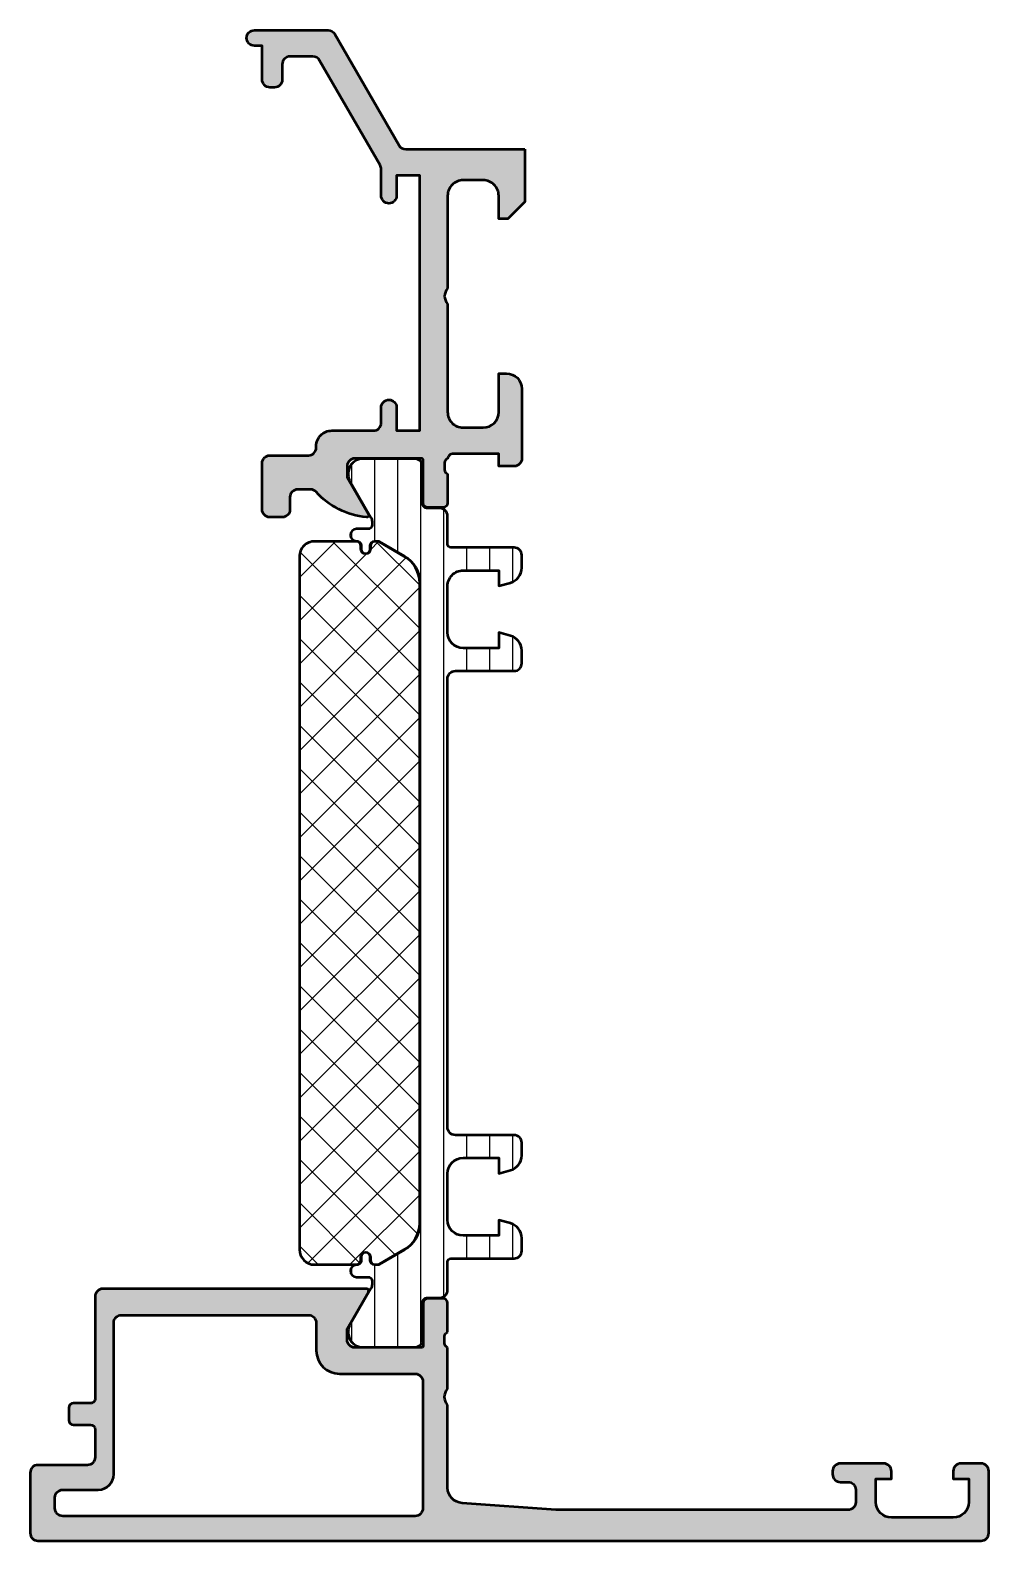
# Model space of a CAD drawing. Extents: x 0 to 62, y 0 to 97.7.
import ezdxf

# ---------------------------------------------------------------- set-up
doc = ezdxf.new("R2010")
doc.units = 0
for name, color, linetype, lineweight in [('0S-Alu contour', 7, 'Continuous', 50), ('0S-Alu hatch', 252, 'Continuous', 25), ('0S-Plastic contour', 254, 'Continuous', 50), ('0S-Plastic hatch', 253, 'Continuous', 25), ('0S-PT contour', 91, 'Continuous', 50), ('0S-PT hatch', 103, 'Continuous', 25)]:
    doc.layers.add(name, color=color, linetype=linetype, lineweight=lineweight)

# ---------------------------------------------------------------- blocks, each defined once
blk = doc.blocks.new('445640__B27E7B6A_4905_47E5_A86A_714395AA6AA4_')
at = {"layer": '0S-Alu hatch'}
h = blk.add_hatch(color=256, dxfattribs=at)
edge = h.paths.add_edge_path()
edge.add_arc((4.699999999999938, 15.79999999999999), 0.5000000000000018, 90, 180)
edge.add_line((4.199999999999938, 15.79999999999999), (4.200000000000081, 9.199999999999987))
edge.add_ellipse((3.900000000000083, 9.19999999999998), major_axis=(-0.2999999999999971, 0), ratio=1, start_angle=89.99999999999869, end_angle=180, ccw=False)
edge.add_line((3.900000000000076, 8.899999999999983), (2.799999999999975, 8.899999999999983))
edge.add_arc((2.799999999999975, 8.599999999999994), 0.2999999999999883, 90, 180)
edge.add_line((2.499999999999985, 8.599999999999994), (2.499999999999992, 7.800000000000026))
edge.add_arc((2.800000000000004, 7.80000000000003), 0.3000000000000114, 180, 269.9999999999986)
edge.add_line((2.799999999999997, 7.500000000000018), (3.900000000000027, 7.499999999999989))
edge.add_ellipse((3.900000000000019, 7.199999999999998), major_axis=(-0.2999999999999909, 0), ratio=1, start_angle=180, end_angle=269.99999999999864, ccw=False)
edge.add_line((4.200000000000009, 7.199999999999998), (4.200000000000009, 5.399999999999952))
edge.add_ellipse((3.700000000000031, 5.399999999999952), major_axis=(-0.4999999999999787, 0), ratio=1, start_angle=90, end_angle=180, ccw=False)
edge.add_line((3.700000000000031, 4.899999999999973), (0.4999999999999787, 4.900000000000012))
edge.add_arc((0.4999999999999716, 4.400000000000041), 0.4999999999999716, 89.9999999999992, 180)
edge.add_line((0, 4.400000000000041), (0, 0.4999999999999565))
edge.add_arc((0.4999999999999574, 0.4999999999999564), 0.4999999999999574, 180, 270)
edge.add_line((0.4999999999999574, -1e-15), (61.49999999999998, -7e-15))
edge.add_arc((61.49999999999998, 0.5000000000000073), 0.5000000000000143, 270, 360)
edge.add_line((62, 0.5000000000000073), (61.99999999999999, 4.500000000000034))
edge.add_arc((61.50000000000003, 4.500000000000035), 0.4999999999999645, 0, 89.9999999999992)
edge.add_line((61.50000000000003, 5), (60.19999999999997, 5.000000000000006))
edge.add_arc((60.19999999999997, 4.499999999999963), 0.5000000000000427, 90, 180)
edge.add_line((59.69999999999993, 4.499999999999963), (59.69999999999998, 3.999999999999992))
edge.add_line((59.69999999999998, 3.999999999999992), (60.69999999999999, 3.999999999999985))
edge.add_line((60.69999999999999, 3.999999999999985), (60.69999999999999, 2.500000000000071))
edge.add_ellipse((59.69999999999991, 2.500000000000071), major_axis=(-1.000000000000078, 0), ratio=1, start_angle=90, end_angle=180, ccw=False)
edge.add_line((59.69999999999991, 1.499999999999992), (55.69999999999998, 1.499999999999992))
edge.add_ellipse((55.69999999999999, 2.499999999999985), major_axis=(-0.9999999999999928, 0), ratio=1, start_angle=0, end_angle=89.9999999999996, ccw=False)
edge.add_line((54.69999999999999, 2.499999999999985), (54.69999999999998, 3.999999999999992))
edge.add_line((54.69999999999998, 3.999999999999992), (55.69999999999999, 3.999999999999992))
edge.add_line((55.69999999999999, 3.999999999999992), (55.69999999999999, 4.499999999999822))
edge.add_arc((55.1999999999998, 4.499999999999822), 0.5000000000001849, 0, 90.00000000000081)
edge.add_line((55.1999999999998, 5.000000000000007), (52.40000000000012, 4.999999999999971))
edge.add_arc((52.40000000000012, 4.499999999999822), 0.5000000000001493, 90.00000000000081, 180)
edge.add_line((51.89999999999997, 4.499999999999822), (51.89999999999998, 4.300000000000103))
edge.add_arc((52.40000000000009, 4.300000000000103), 0.5000000000001137, 180, 269.9999999999984)
edge.add_line((52.40000000000009, 3.79999999999999), (52.90000000000002, 3.799999999999984))
edge.add_ellipse((52.90000000000002, 3.29999999999997), major_axis=(-0.5000000000000142, 0), ratio=1, start_angle=180, end_angle=269.9999999999992, ccw=False)
edge.add_line((53.40000000000003, 3.29999999999997), (53.39999999999985, 2.499999999999864))
edge.add_ellipse((52.89999999999986, 2.499999999999971), major_axis=(-0.4999999999999929, 0), ratio=1, start_angle=90.0000000000008, end_angle=180, ccw=False)
edge.add_line((52.89999999999987, 1.999999999999978), (33.99999999999972, 2.000000000000007))
edge.add_line((33.99999999999972, 2.000000000000007), (27.92875295001211, 2.433660503570551))
edge.add_ellipse((28.00000000000002, 3.431119203401183), major_axis=(-0.9999999999998967, 0), ratio=1, start_angle=0, end_angle=85.91438322002512, ccw=False)
edge.add_line((27.00000000000012, 3.431119203401184), (27.00000000000006, 8.79997240357455))
edge.add_ellipse((27.52468726042718, 9.300000000001372), major_axis=(-0.7247926037446182, 0), ratio=1, start_angle=-43.62144867746241, end_angle=43.621448677429896, ccw=False)
edge.add_line((27.00000000000034, 9.800027596428492), (27.00000000000006, 12.50000000000007))
edge.add_ellipse((27.07883644654308, 12.76752059199318), major_axis=(-0.278895056327411, 0), ratio=1, start_angle=-1.1645893740953284, end_angle=73.58012358051252, ccw=False)
edge.add_line((26.79999900000006, 12.77318899999154), (26.79999900000006, 13.22678299999154))
edge.add_ellipse((27.07886709564323, 13.23244365946863), major_axis=(-0.278925541737151, 0), ratio=1, start_angle=-73.57540544464513, end_angle=1.1628700728919057, ccw=False)
edge.add_line((27.00000000000006, 13.49998699999157), (27.00000000000006, 15.37999800000006))
edge.add_arc((26.70000000000005, 15.37999800000006), 0.3000000000000114, 0, 90)
edge.add_line((26.70000000000005, 15.67999800000007), (25.72002568095727, 15.67999800000007))
edge.add_arc((25.72002568095727, 15.37999800000006), 0.3000000000000043, 90, 180)
edge.add_line((25.42002568095727, 15.37999800000006), (25.42002568095727, 12.62000000000007))
edge.add_ellipse((25.30002568095721, 12.62000000000007), major_axis=(-0.1200000000000543, 0), ratio=1, start_angle=90, end_angle=180, ccw=False)
edge.add_line((25.30002568095721, 12.50000000000001), (20.9999999999998, 12.50000000000002))
edge.add_ellipse((20.9999999999998, 12.99999999999976), major_axis=(-0.4999999999997371, 0), ratio=1, start_angle=0, end_angle=90, ccw=False)
edge.add_line((20.50000000000006, 12.99999999999976), (20.50000000000006, 13.70000000000007))
edge.add_line((20.50000000000006, 13.70000000000007), (21.88149545762232, 16.09282032302731))
edge.add_arc((21.76188021535153, 16.16188021535153), 0.1381197846484534, 330.0000000000002, 450)
edge.add_line((21.76188021535153, 16.29999999999999), (4.699999999999938, 16.3))
edge = h.paths.add_edge_path()
edge.add_arc((20.00000000000001, 12.30000000000005), 1.500000000000014, 180, 270)
edge.add_line((20.00000000000001, 10.80000000000003), (24.89999999999992, 10.80000000000002))
edge.add_ellipse((24.89999999999992, 10.30000000000002), major_axis=(-0.4999999999999965, 0), ratio=1, start_angle=180, end_angle=270, ccw=False)
edge.add_line((25.39999999999992, 10.30000000000002), (25.39999999999998, 2.100000000000008))
edge.add_ellipse((24.89999999999998, 2.100000000000004), major_axis=(-0.5, 0), ratio=1, start_angle=90, end_angle=180, ccw=False)
edge.add_line((24.89999999999998, 1.600000000000004), (2.100000000000051, 1.600000000000001))
edge.add_ellipse((2.100000000000051, 2.100000000000033), major_axis=(-0.500000000000032, 0), ratio=1, start_angle=0, end_angle=90, ccw=False)
edge.add_line((1.600000000000022, 2.100000000000033), (1.600000000000022, 2.800000000000004))
edge.add_ellipse((2.100000000000001, 2.800000000000004), major_axis=(-0.4999999999999787, 0), ratio=1, start_angle=270, end_angle=360, ccw=False)
edge.add_line((2.100000000000001, 3.299999999999982), (4.400000000000098, 3.29999999999999))
edge.add_arc((4.400000000000098, 4.299999999999982), 0.9999999999999928, 270, 360)
edge.add_line((5.40000000000009, 4.299999999999982), (5.40000000000009, 14.09999999999999))
edge.add_ellipse((5.900000000000105, 14.09999999999999), major_axis=(-0.5000000000000142, 0), ratio=1, start_angle=270, end_angle=360, ccw=False)
edge.add_line((5.900000000000105, 14.6), (18.00000000000011, 14.59999999999997))
edge.add_ellipse((18.00000000000011, 14.09999999999997), major_axis=(-0.5, 0), ratio=1, start_angle=180, end_angle=270, ccw=False)
edge.add_line((18.50000000000011, 14.09999999999997), (18.5, 12.30000000000005))
at = {"layer": '0S-Alu contour', "color": 7}
for points in [[(4.199999999999938, 15.79999999999999), (4.200000000000081, 9.199999999999987)], [(21.76188021535153, 16.29999999999999), (4.699999999999938, 16.3)], [(20.50000000000006, 12.99999999999976), (20.50000000000006, 13.70000000000007), (21.88149545762232, 16.09282032302731)], [(26.70000000000005, 15.67999800000007), (25.72002568095727, 15.67999800000007)], [(25.42002568095727, 15.37999800000006), (25.42002568095727, 12.62000000000007)], [(27.00000000000006, 13.49998699999157), (27.00000000000006, 15.37999800000006)], [(5.40000000000009, 4.299999999999982), (5.40000000000009, 14.09999999999999)], [(5.900000000000105, 14.6), (18.00000000000011, 14.59999999999997)], [(18.50000000000011, 14.09999999999997), (18.5, 12.30000000000005)], [(26.79999900000006, 12.77318899999154), (26.79999900000006, 13.22678299999154)], [(25.30002568095721, 12.50000000000001), (20.9999999999998, 12.50000000000002)], [(27.00000000000034, 9.800027596428492), (27.00000000000006, 12.50000000000007)], [(20.00000000000001, 10.80000000000003), (24.89999999999992, 10.80000000000002)], [(25.39999999999992, 10.30000000000002), (25.39999999999998, 2.100000000000008)], [(3.900000000000076, 8.899999999999983), (2.799999999999975, 8.899999999999983)], [(27.00000000000012, 3.431119203401184), (27.00000000000006, 8.79997240357455)], [(2.499999999999985, 8.599999999999994), (2.499999999999992, 7.800000000000026)], [(2.799999999999997, 7.500000000000018), (3.900000000000027, 7.499999999999989)], [(4.200000000000009, 7.199999999999998), (4.200000000000009, 5.399999999999952)], [(3.700000000000031, 4.899999999999973), (0.4999999999999787, 4.900000000000012)], [(55.1999999999998, 5.000000000000007), (52.40000000000012, 4.999999999999971)], [(61.50000000000003, 5), (60.19999999999997, 5.000000000000006)], [(0, 4.400000000000041), (0, 0.4999999999999565)], [(51.89999999999997, 4.499999999999822), (51.89999999999998, 4.300000000000103)], [(54.69999999999999, 2.499999999999985), (54.69999999999998, 3.999999999999992), (55.69999999999999, 3.999999999999992), (55.69999999999999, 4.499999999999822)], [(59.69999999999993, 4.499999999999963), (59.69999999999998, 3.999999999999992), (60.69999999999999, 3.999999999999985), (60.69999999999999, 2.500000000000071)], [(62, 0.5000000000000073), (61.99999999999999, 4.500000000000034)], [(2.100000000000001, 3.299999999999982), (4.400000000000098, 3.29999999999999)], [(52.40000000000009, 3.79999999999999), (52.90000000000002, 3.799999999999984)], [(53.40000000000003, 3.29999999999997), (53.39999999999985, 2.499999999999864)], [(1.600000000000022, 2.100000000000033), (1.600000000000022, 2.800000000000004)], [(52.89999999999987, 1.999999999999978), (33.99999999999972, 2.000000000000007), (27.92875295001211, 2.433660503570551)], [(24.89999999999998, 1.600000000000004), (2.100000000000051, 1.600000000000001)], [(59.69999999999991, 1.499999999999992), (55.69999999999998, 1.499999999999992)], [(0.4999999999999574, -1e-15), (61.49999999999998, -7e-15)]]:
    blk.add_lwpolyline(points, dxfattribs=at)
for centre, radius, start, end in [((4.699999999999938, 15.79999999999999), 0.5000000000000018, 90, 180), ((21.76188021535153, 16.16188021535153), 0.1381197846484534, 330.0000000000002, 90), ((25.72002568095727, 15.37999800000006), 0.3000000000000043, 90, 180), ((26.70000000000005, 15.37999800000006), 0.3000000000000114, 0, 90), ((20.00000000000001, 12.30000000000005), 1.500000000000014, 180, 270), ((2.799999999999975, 8.599999999999994), 0.2999999999999883, 90, 180), ((2.800000000000004, 7.80000000000003), 0.3000000000000114, 180, 269.9999999999986), ((0.4999999999999716, 4.400000000000041), 0.4999999999999716, 89.9999999999992, 180), ((52.40000000000012, 4.499999999999822), 0.5000000000001493, 90.00000000000081, 180), ((55.1999999999998, 4.499999999999822), 0.5000000000001849, 0, 90.00000000000081), ((60.19999999999997, 4.499999999999963), 0.5000000000000427, 90, 180), ((61.50000000000003, 4.500000000000035), 0.4999999999999645, 0, 89.9999999999992), ((4.400000000000098, 4.299999999999982), 0.9999999999999928, 270, 0), ((52.40000000000009, 4.300000000000103), 0.5000000000001137, 180, 269.9999999999984), ((0.4999999999999574, 0.4999999999999564), 0.4999999999999574, 180, 270), ((61.49999999999998, 0.5000000000000073), 0.5000000000000143, 270, 0)]:
    blk.add_arc(centre, radius, start, end, dxfattribs=at)
at = {"layer": '0S-Alu contour', "color": 7, "extrusion": (0, 0, -1)}
for centre, radius, start, end in [((-5.900000000000105, 14.09999999999999), 0.5000000000000142, 0, 90), ((-18.00000000000011, 14.09999999999997), 0.5, 90, 180), ((-20.9999999999998, 12.99999999999976), 0.4999999999997371, 270, 0), ((-27.07883644654308, 12.76752059199318), 0.2788950563274111, 286.4198764194875, 1.164589374095359), ((-27.07886709564323, 13.23244365946863), 0.278925541737151, 358.8371299271081, 73.57540544464514), ((-25.30002568095721, 12.62000000000007), 0.1200000000000543, 180, 270), ((-24.89999999999992, 10.30000000000002), 0.4999999999999965, 90, 180), ((-27.52468726042718, 9.300000000001372), 0.7247926037446182, 316.3785513225702, 43.62144867746244), ((-3.900000000000083, 9.19999999999998), 0.2999999999999971, 180, 270.0000000000013), ((-3.900000000000019, 7.199999999999998), 0.2999999999999909, 90.00000000000136, 180), ((-3.700000000000031, 5.399999999999952), 0.4999999999999787, 180, 270), ((-2.100000000000001, 2.800000000000004), 0.4999999999999787, 0, 90), ((-28.00000000000002, 3.431119203401183), 0.9999999999998967, 274.085616779975, 0), ((-52.90000000000002, 3.29999999999997), 0.5000000000000142, 90.00000000000081, 180), ((-2.100000000000051, 2.100000000000033), 0.500000000000032, 270, 0), ((-24.89999999999998, 2.100000000000004), 0.5, 180, 270), ((-52.89999999999986, 2.499999999999971), 0.4999999999999929, 180, 269.9999999999992), ((-55.69999999999999, 2.499999999999985), 0.9999999999999928, 270.0000000000004, 0), ((-59.69999999999991, 2.500000000000071), 1.000000000000078, 180, 270)]:
    blk.add_arc(centre, radius, start, end, dxfattribs=at)
blk = doc.blocks.new('441940__7D67BD76_03F4_4059_90AF_4FBB167F4552_')
at = {"layer": '0S-PT hatch'}
h = blk.add_hatch(dxfattribs=at)
h.set_pattern_fill('ANSI37', color=256, scale=0.625, angle=90, style=0)
h.set_pattern_definition([(135, (0, 0), (-1.403165018917055, -1.403165018917055), []), (225, (0, 0), (1.403165018917055, -1.403165018917055), [])])
edge = h.paths.add_edge_path()
edge.add_line((17.40999999999978, 63.65020331974273), (17.40999999999978, 18.84979668030459))
edge.add_arc((18.39999999999978, 18.84979668030459), 0.9899999999999948, 180, 270)
edge.add_line((18.39999999999978, 17.8597966803046), (21.10107521437536, 17.85979668030459))
edge.add_arc((21.10107521437536, 18.1497966803046), 0.2900000000000098, 270, 360)
edge.add_line((21.39107521437538, 18.1497966803046), (21.39107521437538, 18.35036747559085))
edge.add_ellipse((21.70050441908914, 18.35036747559085), major_axis=(-0.3094292047137586, 0), ratio=1, start_angle=180, end_angle=360, ccw=False)
edge.add_line((22.00993362380289, 18.35036747559085), (22.0099336238029, 18.14979668030461))
edge.add_arc((22.2999336238029, 18.14979668030461), 0.2899999999999991, 180, 266.5483281938122)
edge.add_line((22.28247370832805, 17.86032275859211), (22.46501280946024, 17.86032275859211))
edge.add_arc((22.46501280946022, 18.05032275859211), 0.1899999999999977, 270.0000000000043, 300.0000000000024)
edge.add_line((22.56001280946023, 17.88577793187307), (24.19499999999977, 18.82973822645264))
edge.add_arc((23.19999999999978, 20.55312877998368), 1.989999999999997, 299.9999999999994, 360)
edge.add_line((25.18999999999978, 20.55312877998368), (25.18999999999977, 61.94646458067271))
edge.add_arc((23.19999999999979, 61.94646458067271), 1.98999999999998, 0, 60.00000000000095)
edge.add_line((24.19499999999975, 63.66985513420374), (22.56001280946021, 64.61381542878331))
edge.add_arc((22.46501280946026, 64.4492706020643), 0.1899999999999413, 60.00000000000997, 90.00000000000857)
edge.add_line((22.46501280946024, 64.63927060206424), (22.28247370832783, 64.63927060206426))
edge.add_arc((22.29993362380289, 64.34979668035177), 0.2900000000000041, 93.45167180623139, 180)
edge.add_line((22.00993362380289, 64.34979668035177), (22.00993362380289, 64.14922588506553))
edge.add_ellipse((21.69996681190133, 64.14922588506553), major_axis=(-0.3099668119015675, 0), ratio=1, start_angle=0, end_angle=180, ccw=False)
edge.add_line((21.38999999999976, 64.14922588506553), (21.38999999999976, 64.3497966803046))
edge.add_arc((21.09959336060879, 64.3497966803046), 0.2904066393909659, 0, 89.99999999899907)
edge.add_line((21.09959336061387, 64.64020331969557), (18.40000000001703, 64.64020331974271))
edge.add_arc((18.39999999999976, 63.65020331974274), 0.9899999999999735, 89.99999999900031, 180)
at = {"layer": '0S-PT contour', "color": 7}
for points in [[(21.09959336061387, 64.64020331969557), (18.40000000001703, 64.64020331974271)], [(22.46501280946024, 64.63927060206424), (22.28247370832783, 64.63927060206426)], [(24.19499999999975, 63.66985513420374), (22.56001280946021, 64.61381542878331)], [(17.40999999999978, 63.65020331974273), (17.40999999999978, 18.84979668030459)], [(21.38999999999976, 64.14922588506553), (21.38999999999976, 64.3497966803046)], [(22.00993362380289, 64.34979668035177), (22.00993362380289, 64.14922588506553)], [(25.18999999999978, 20.55312877998368), (25.18999999999977, 61.94646458067271)], [(22.56001280946023, 17.88577793187307), (24.19499999999977, 18.82973822645264)], [(18.39999999999978, 17.8597966803046), (21.10107521437536, 17.85979668030459)], [(21.39107521437538, 18.1497966803046), (21.39107521437538, 18.35036747559085)], [(22.00993362380289, 18.35036747559085), (22.0099336238029, 18.14979668030461)], [(22.28247370832805, 17.86032275859211), (22.46501280946024, 17.86032275859211)]]:
    blk.add_lwpolyline(points, dxfattribs=at)
for centre, radius, start, end in [((18.39999999999976, 63.65020331974274), 0.9899999999999735, 89.99999999900031, 180), ((21.09959336060879, 64.3497966803046), 0.2904066393909659, 0, 89.99999999899907), ((22.29993362380289, 64.34979668035177), 0.2900000000000041, 93.45167180623139, 180), ((22.46501280946026, 64.4492706020643), 0.1899999999999413, 60.00000000000997, 90.00000000000857), ((23.19999999999979, 61.94646458067271), 1.98999999999998, 0, 60.00000000000095), ((23.19999999999978, 20.55312877998368), 1.989999999999997, 299.9999999999994, 0), ((18.39999999999978, 18.84979668030459), 0.9899999999999948, 180, 270), ((21.10107521437536, 18.1497966803046), 0.2900000000000098, 270, 0), ((22.2999336238029, 18.14979668030461), 0.2899999999999991, 180, 266.5483281938122), ((22.46501280946022, 18.05032275859211), 0.1899999999999977, 270.0000000000043, 300.0000000000024)]:
    blk.add_arc(centre, radius, start, end, dxfattribs=at)
at = {"layer": '0S-PT contour', "color": 7, "extrusion": (0, 0, -1)}
for centre, radius, start, end in [((-21.69996681190133, 64.14922588506553), 0.3099668119015675, 180, 0), ((-21.70050441908914, 18.35036747559085), 0.3094292047137586, 0, 180)]:
    blk.add_arc(centre, radius, start, end, dxfattribs=at)
blk = doc.blocks.new('284595__56890202_ECF9_4D25_BAFB_3369261E0B5D___67682A5E_1A29_455E_B36E_EFF0DBBA7989_')
at = {"layer": '0S-Plastic hatch'}
h = blk.add_hatch(dxfattribs=at)
h.set_pattern_fill('ANSI31', color=256, scale=0.4680000000000001, angle=45, style=0)
h.set_pattern_definition([(90, (0, 0), (-1.4859, 0), [])])
edge = h.paths.add_edge_path()
edge.add_ellipse((27.19999999999978, 64.45000000004724), major_axis=(-0.210000000000008, 0), ratio=1, start_angle=0, end_angle=90.00000000000188, ccw=False)
edge.add_line((26.98999999999978, 64.45000000004723), (26.98999999999978, 66.29000567895676))
edge.add_arc((26.50000267890209, 66.29000567895675), 0.4899973210976896, 0, 90.00000000000165)
edge.add_line((26.50000267890208, 66.78000300005444), (25.68966866666229, 66.78000300004724))
edge.add_ellipse((25.68966866665955, 67.09000300004728), major_axis=(-0.3100000000000165, 0), ratio=1, start_angle=-0.007924737246696623, end_angle=90.00000000050818, ccw=False)
edge.add_line((25.37966866962474, 67.0900458770019), (25.38000061237653, 69.4899362493465))
edge.add_arc((24.89000463962717, 69.49000402261788), 0.4899959774363634, 359.9920751953311, 450.0003024822617)
edge.add_line((24.89000205278582, 69.98000000004741), (21.41417750380862, 69.98000000004726))
edge.add_arc((21.55577115088474, 69.00018192532441), 0.9899960709244727, 98.22289635890021, 212.7407569883878)
edge.add_line((20.72305944590391, 68.46475365110479), (22.04169560553916, 66.18080851286096))
edge.add_ellipse((21.60002263447422, 65.92580853907543), major_axis=(-0.5099999999999589, 0), ratio=1, start_angle=179.9942564955644, end_angle=209.9999965993452, ccw=False)
edge.add_line((22.11002263191176, 65.92575741511338), (22.1099999986839, 65.69997393547726))
edge.add_ellipse((21.84999999994506, 65.70000000009263), major_axis=(-0.2600000000453111, 0), ratio=1, start_angle=90.00000000613488, end_angle=179.994256182794, ccw=False)
edge.add_line((21.8499999999729, 65.44000000004732), (21.09959336060877, 65.44000000004725))
edge.add_arc((21.09959336060878, 65.0507409269305), 0.3892590731167473, 90.00000000000104, 270.000000000001)
edge.add_ellipse((21.09959336060879, 64.35000000004717), major_axis=(-0.3114818537665798, 0), ratio=1, start_angle=180, end_angle=270.0000000000013, ccw=False)
edge.add_line((21.41107521437537, 64.35000000004717), (21.41107521437537, 64.14942920476102))
edge.add_arc((21.70050441908913, 64.14942920476102), 0.2894292047137554, 180, 360)
edge.add_line((21.98993362380289, 64.14942920476102), (21.9899336238029, 64.35000000004732))
edge.add_ellipse((22.29993362380287, 64.35000000004732), major_axis=(-0.3099999999999738, 0), ratio=1, start_angle=273.33843872006867, end_angle=360, ccw=False)
edge.add_line((22.28188115084511, 64.65947392175978), (22.46501280946033, 64.65947392175978))
edge.add_ellipse((22.46501280946038, 64.44947392175973), major_axis=(-0.2100000000000505, 0), ratio=1, start_angle=240.00000000000568, end_angle=270.0000000000116, ccw=False)
edge.add_line((22.57001280946039, 64.63133925655453), (24.20499999999994, 63.68737896197479))
edge.add_ellipse((23.19999999999988, 61.94666790036823), major_axis=(-2.009999999999884, 0), ratio=1, start_angle=180, end_angle=239.9999999999962, ccw=False)
edge.add_line((25.20999999999977, 61.94666790036823), (25.20999999999978, 20.55333209967915))
edge.add_ellipse((23.19999999999982, 20.55333209967915), major_axis=(-2.009999999999962, 0), ratio=1, start_angle=119.99999999999861, end_angle=180, ccw=False)
edge.add_line((24.20499999999976, 18.81262103807243), (22.57001280946006, 17.86866074349281))
edge.add_ellipse((22.46501280946007, 18.05052607828755), major_axis=(-0.2100000000000044, 0), ratio=1, start_angle=89.9999999999826, end_angle=119.9999999999961, ccw=False)
edge.add_line((22.46501280946, 17.84052607828755), (22.28188115084527, 17.8405260782876))
edge.add_ellipse((22.29993362380284, 18.15000000000005), major_axis=(-0.3099999999999506, 0), ratio=1, start_angle=0, end_angle=86.66156127996533, ccw=False)
edge.add_line((21.9899336238029, 18.15000000000005), (21.9899336238029, 18.3505707952863))
edge.add_arc((21.70050441908913, 18.3505707952863), 0.2894292047137696, 0, 180)
edge.add_line((21.41107521437536, 18.3505707952863), (21.41107521437537, 18.15000000000014))
edge.add_ellipse((21.09959336060884, 18.15000000000013), major_axis=(-0.31148185376653, 0), ratio=1, start_angle=89.99999999999483, end_angle=180, ccw=False)
edge.add_arc((21.09959336060879, 17.44925907311685), 0.3892590731167473, 89.99999999999687, 269.9999999999968)
edge.add_line((21.09959336060877, 17.06000000000011), (21.84999999997291, 17.06000000000007))
edge.add_ellipse((21.84999999997289, 16.79999999998259), major_axis=(-0.2600000000174809, 0), ratio=1, start_angle=180.0057438232976, end_angle=269.9999999999969, ccw=False)
edge.add_line((22.1099999986839, 16.80002606462588), (22.11002263191148, 16.57424258771634))
edge.add_ellipse((21.60002263457798, 16.57419146094409), major_axis=(-0.5099999998961876, 0), ratio=1, start_angle=150.0000033975293, end_angle=180.0057438201249, ccw=False)
edge.add_line((22.04169560553915, 16.31919148718635), (20.72305944590389, 14.03524634894251))
edge.add_arc((21.55577115088474, 13.49981807472292), 0.9899960709244693, 147.2592430116146, 261.7771036411031)
edge.add_line((21.41417750380869, 12.52000000000007), (24.89000463961797, 12.5199999999931))
edge.add_arc((24.89000463961796, 13.00999597743868), 0.4899959774455756, 270.0000000000017, 360.0003024805684)
edge.add_line((25.3800006170567, 13.00999856426554), (25.3796686667552, 15.40999561687258))
edge.add_ellipse((25.68966935827116, 15.40999630848409), major_axis=(-0.3100006915167382, 0), ratio=1, start_angle=-89.9998721736115, end_angle=0.0001278267667998989, ccw=False)
edge.add_line((25.6896686666623, 15.71999700000006), (26.50000267890218, 15.71999699999289))
edge.add_arc((26.50000267890213, 16.20999432109054), 0.4899973210976487, 270.0000000000058, 360)
edge.add_line((26.98999999999978, 16.20999432109054), (26.98999999999978, 18.05000000000006))
edge.add_ellipse((27.19999999999981, 18.05000000000006), major_axis=(-0.2100000000000222, 0), ratio=1, start_angle=270, end_angle=360, ccw=False)
edge.add_line((27.19999999999981, 18.26000000000009), (31.29999999999978, 18.26000000000003))
edge.add_arc((31.29999999999978, 18.75000000000002), 0.4899999999999949, 269.9999999999996, 360)
edge.add_line((31.78999999999978, 18.75000000000002), (31.78999999999977, 19.58074922337442))
edge.add_arc((30.79999999999979, 19.58074922337442), 0.9899999999999877, 0, 74.99999999999713)
edge.add_line((31.05623085465133, 20.53701579140058), (30.30999999999978, 20.73696774627168))
edge.add_line((30.30999999999978, 20.73696774627168), (30.30999999999978, 19.74000000000009))
edge.add_line((30.30999999999978, 19.74000000000009), (27.99999999999978, 19.74000000000009))
edge.add_ellipse((27.99999999999978, 20.75000000000008), major_axis=(-1.00999999999999, 0), ratio=1, start_angle=0, end_angle=90, ccw=False)
edge.add_line((26.98999999999978, 20.75000000000008), (26.98999999999978, 23.7500000000001))
edge.add_ellipse((27.99999999999972, 23.7500000000001), major_axis=(-1.009999999999934, 0), ratio=1, start_angle=270.0000000000008, end_angle=360, ccw=False)
edge.add_line((27.9999999999997, 24.76000000000003), (30.30999999999978, 24.76000000000007))
edge.add_line((30.30999999999978, 24.76000000000007), (30.30999999999978, 23.76303225372856))
edge.add_line((30.30999999999978, 23.76303225372856), (31.05623085465111, 23.96298420859949))
edge.add_arc((30.79999999999969, 24.91925077662579), 0.9900000000000995, 284.9999999999939, 360)
edge.add_line((31.78999999999979, 24.91925077662579), (31.78999999999978, 25.75000000000012))
edge.add_arc((31.29999999999981, 25.75000000000012), 0.4899999999999665, 0, 89.99999999999875)
edge.add_line((31.29999999999982, 26.24000000000009), (27.49999999999976, 26.24000000000009))
edge.add_ellipse((27.49999999999976, 26.75000000000006), major_axis=(-0.5099999999999767, 0), ratio=1, start_angle=0, end_angle=90, ccw=False)
edge.add_line((26.98999999999978, 26.75000000000006), (26.98999999999978, 55.75000000004727))
edge.add_ellipse((27.49999999999977, 55.75000000004726), major_axis=(-0.5099999999999909, 0), ratio=1, start_angle=269.9999999999992, end_angle=360, ccw=False)
edge.add_line((27.49999999999978, 56.26000000004725), (31.29999999999981, 56.26000000004726))
edge.add_arc((31.29999999999981, 56.75000000004723), 0.4899999999999665, 270, 360)
edge.add_line((31.78999999999978, 56.75000000004723), (31.78999999999978, 57.58074922342167))
edge.add_arc((30.7999999999998, 57.58074922342167), 0.9899999999999806, 0, 75.00000000000314)
edge.add_line((31.05623085465124, 58.53701579144785), (30.30999999999979, 58.73696774631884))
edge.add_line((30.30999999999979, 58.73696774631884), (30.30999999999978, 57.74000000004726))
edge.add_line((30.30999999999978, 57.74000000004726), (27.99999999999978, 57.74000000004726))
edge.add_ellipse((27.99999999999978, 58.75000000004727), major_axis=(-1.010000000000005, 0), ratio=1, start_angle=0, end_angle=90, ccw=False)
edge.add_line((26.98999999999977, 58.75000000004727), (26.98999999999978, 61.75000000004727))
edge.add_ellipse((27.99999999999979, 61.75000000004727), major_axis=(-1.010000000000005, 0), ratio=1, start_angle=269.9999999999988, end_angle=360, ccw=False)
edge.add_line((27.99999999999981, 62.76000000004728), (30.30999999999978, 62.76000000004722))
edge.add_line((30.30999999999978, 62.76000000004722), (30.30999999999978, 61.7630322537757))
edge.add_line((30.30999999999978, 61.7630322537757), (31.05623085465139, 61.96298420864684))
edge.add_arc((30.79999999999986, 62.91925077667293), 0.989999999999924, 285.0000000000037, 360)
edge.add_line((31.78999999999978, 62.91925077667293), (31.78999999999978, 63.75000000004731))
edge.add_arc((31.29999999999979, 63.7500000000473), 0.4899999999999843, 0, 90.00000000000082)
edge.add_line((31.29999999999979, 64.24000000004729), (27.19999999999979, 64.24000000004723))
at = {"layer": '0S-Plastic contour', "color": 7}
for points in [[(24.89000205278582, 69.98000000004741), (21.41417750380862, 69.98000000004726)], [(25.37966866962474, 67.0900458770019), (25.38000061237653, 69.4899362493465)], [(20.72305944590391, 68.46475365110479), (22.04169560553916, 66.18080851286096)], [(26.50000267890208, 66.78000300005444), (25.68966866666229, 66.78000300004724)], [(22.11002263191176, 65.92575741511338), (22.1099999986839, 65.69997393547726)], [(26.98999999999978, 64.45000000004723), (26.98999999999978, 66.29000567895676)], [(21.8499999999729, 65.44000000004732), (21.09959336060877, 65.44000000004725)], [(22.28188115084511, 64.65947392175978), (22.46501280946033, 64.65947392175978)], [(22.57001280946039, 64.63133925655453), (24.20499999999994, 63.68737896197479)], [(21.41107521437537, 64.35000000004717), (21.41107521437537, 64.14942920476102)], [(21.98993362380289, 64.14942920476102), (21.9899336238029, 64.35000000004732)], [(31.29999999999979, 64.24000000004729), (27.19999999999979, 64.24000000004723)], [(31.78999999999978, 62.91925077667293), (31.78999999999978, 63.75000000004731)], [(27.99999999999981, 62.76000000004728), (30.30999999999978, 62.76000000004722), (30.30999999999978, 61.7630322537757), (31.05623085465139, 61.96298420864684)], [(25.20999999999977, 61.94666790036823), (25.20999999999978, 20.55333209967915)], [(26.98999999999977, 58.75000000004727), (26.98999999999978, 61.75000000004727)], [(31.05623085465124, 58.53701579144785), (30.30999999999979, 58.73696774631884), (30.30999999999978, 57.74000000004726), (27.99999999999978, 57.74000000004726)], [(31.78999999999978, 56.75000000004723), (31.78999999999978, 57.58074922342167)], [(26.98999999999978, 26.75000000000006), (26.98999999999978, 55.75000000004727)], [(27.49999999999978, 56.26000000004725), (31.29999999999981, 56.26000000004726)], [(31.29999999999982, 26.24000000000009), (27.49999999999976, 26.24000000000009)], [(31.78999999999979, 24.91925077662579), (31.78999999999978, 25.75000000000012)], [(27.9999999999997, 24.76000000000003), (30.30999999999978, 24.76000000000007), (30.30999999999978, 23.76303225372856), (31.05623085465111, 23.96298420859949)], [(26.98999999999978, 20.75000000000008), (26.98999999999978, 23.7500000000001)], [(31.05623085465133, 20.53701579140058), (30.30999999999978, 20.73696774627168), (30.30999999999978, 19.74000000000009), (27.99999999999978, 19.74000000000009)], [(31.78999999999978, 18.75000000000002), (31.78999999999977, 19.58074922337442)], [(24.20499999999976, 18.81262103807243), (22.57001280946006, 17.86866074349281)], [(21.41107521437536, 18.3505707952863), (21.41107521437537, 18.15000000000014)], [(21.9899336238029, 18.15000000000005), (21.9899336238029, 18.3505707952863)], [(22.46501280946, 17.84052607828755), (22.28188115084527, 17.8405260782876)], [(26.98999999999978, 16.20999432109054), (26.98999999999978, 18.05000000000006)], [(27.19999999999981, 18.26000000000009), (31.29999999999978, 18.26000000000003)], [(21.09959336060877, 17.06000000000011), (21.84999999997291, 17.06000000000007)], [(22.1099999986839, 16.80002606462588), (22.11002263191148, 16.57424258771634)], [(22.04169560553915, 16.31919148718635), (20.72305944590389, 14.03524634894251)], [(25.6896686666623, 15.71999700000006), (26.50000267890218, 15.71999699999289)], [(25.3800006170567, 13.00999856426554), (25.3796686667552, 15.40999561687258)], [(21.41417750380869, 12.52000000000007), (24.89000463961797, 12.5199999999931)]]:
    blk.add_lwpolyline(points, dxfattribs=at)
for centre, radius, start, end in [((21.55577115088474, 69.00018192532441), 0.9899960709244727, 98.22289635890021, 212.7407569883878), ((24.89000463962717, 69.49000402261788), 0.4899959774363634, 359.9920751953311, 90.0003024822617), ((26.50000267890209, 66.29000567895675), 0.4899973210976896, 0, 90.00000000000165), ((21.09959336060878, 65.0507409269305), 0.3892590731167473, 90.00000000000104, 270.000000000001), ((21.70050441908913, 64.14942920476102), 0.2894292047137554, 180, 0), ((31.29999999999979, 63.7500000000473), 0.4899999999999843, 0, 90.00000000000082), ((30.79999999999986, 62.91925077667293), 0.989999999999924, 285.0000000000037, 0), ((30.7999999999998, 57.58074922342167), 0.9899999999999806, 0, 75.00000000000314), ((31.29999999999981, 56.75000000004723), 0.4899999999999665, 270, 0), ((31.29999999999981, 25.75000000000012), 0.4899999999999665, 0, 89.99999999999875), ((30.79999999999969, 24.91925077662579), 0.9900000000000995, 284.9999999999939, 0), ((30.79999999999979, 19.58074922337442), 0.9899999999999877, 0, 74.99999999999713), ((21.70050441908913, 18.3505707952863), 0.2894292047137696, 0, 180), ((31.29999999999978, 18.75000000000002), 0.4899999999999949, 269.9999999999996, 0), ((21.09959336060879, 17.44925907311685), 0.3892590731167473, 89.99999999999687, 269.9999999999968), ((26.50000267890213, 16.20999432109054), 0.4899973210976487, 270.0000000000058, 0), ((21.55577115088474, 13.49981807472292), 0.9899960709244693, 147.2592430116146, 261.7771036411031), ((24.89000463961796, 13.00999597743868), 0.4899959774455756, 270.0000000000017, 0.0003024805683979)]:
    blk.add_arc(centre, radius, start, end, dxfattribs=at)
at = {"layer": '0S-Plastic contour', "color": 7, "extrusion": (0, 0, -1)}
for centre, radius, start, end in [((-25.68966866665955, 67.09000300004728), 0.3100000000000165, 269.9999999994918, 0.0079247372467711), ((-21.84999999994506, 65.70000000009263), 0.2600000000453111, 180.005743817206, 269.9999999938651), ((-21.60002263447422, 65.92580853907543), 0.5099999999999589, 150.0000034006548, 180.0057435044357), ((-21.09959336060879, 64.35000000004717), 0.3114818537665798, 89.9999999999987, 180), ((-22.29993362380287, 64.35000000004732), 0.3099999999999738, 0, 86.6615612799313), ((-22.46501280946038, 64.44947392175973), 0.2100000000000506, 89.99999999998838, 119.9999999999943), ((-23.19999999999988, 61.94666790036823), 2.009999999999884, 120.0000000000038, 180), ((-27.19999999999978, 64.45000000004724), 0.210000000000008, 269.9999999999981, 0), ((-27.99999999999979, 61.75000000004727), 1.010000000000005, 0, 90.0000000000012), ((-27.99999999999978, 58.75000000004727), 1.010000000000005, 270, 0), ((-27.49999999999977, 55.75000000004726), 0.5099999999999909, 0, 90.0000000000008), ((-27.49999999999976, 26.75000000000006), 0.5099999999999767, 270, 0), ((-27.99999999999972, 23.7500000000001), 1.009999999999934, 0, 89.9999999999992), ((-23.19999999999982, 20.55333209967915), 2.009999999999962, 180, 240.0000000000014), ((-27.99999999999978, 20.75000000000008), 1.00999999999999, 270, 0), ((-21.09959336060884, 18.15000000000013), 0.31148185376653, 180, 270.0000000000052), ((-22.29993362380284, 18.15000000000005), 0.3099999999999506, 273.3384387200347, 0), ((-22.46501280946007, 18.05052607828755), 0.2100000000000045, 240.0000000000039, 270.0000000000175), ((-27.19999999999981, 18.05000000000006), 0.2100000000000222, 0, 90), ((-21.84999999997289, 16.79999999998259), 0.2600000000174809, 90.00000000000314, 179.9942561767024), ((-21.60002263457798, 16.57419146094409), 0.5099999998961876, 179.9942561798751, 209.9999966024707), ((-25.68966935827116, 15.40999630848409), 0.3100006915167382, 359.9998721732332, 89.99987217361159)]:
    blk.add_arc(centre, radius, start, end, dxfattribs=at)
blk = doc.blocks.new('347320__A65E7109_9DBD_4EAF_9C3D_E1D78DFC680F_')
at = {"layer": '0S-Alu hatch'}
h = blk.add_hatch(color=256, dxfattribs=at)
edge = h.paths.add_edge_path()
edge.add_line((32, 90), (32, 86.6000061035156))
edge.add_line((32, 86.6000061035156), (30.89997100830075, 85.5))
edge.add_line((30.89997100830075, 85.5), (30.29998779296881, 85.5))
edge.add_line((30.29998779296881, 85.5), (30.29999542286521, 87.00002700179466))
edge.add_arc((29.30002750998387, 87.00003208789452), 0.9999679128942801, 359.9997085779006, 450)
edge.add_line((29.30002750998387, 88.00000000078879), (27.99994792663775, 88.00000000135584))
edge.add_arc((27.99994792724446, 87.0000444437292), 0.9999555576266345, 90.00000003476353, 180.0000728514601)
edge.add_line((26.99999236961864, 87.00004317228787), (27.00000000000003, 81.00000000872141))
edge.add_arc((27.52511203940467, 80.4999999888312), 0.7250811498155973, 136.4032856362081, 223.5967143637855)
edge.add_line((26.99999999999997, 79.99999996894105), (26.99999236971962, 73.00004319529727))
edge.add_arc((28.00003447565114, 73.00004210533785), 1.000042105932114, 179.9999375518415, 269.9999999981779)
edge.add_line((28.00003447561933, 71.99999999940573), (29.30000922081474, 71.99999999995866))
edge.add_arc((29.30000922081476, 73.00000146029736), 1.000001460338694, 269.9999999999992, 359.9998251451562)
edge.add_line((30.30001068114879, 72.99999840850016), (30.3000183105469, 75.5))
edge.add_line((30.3000183105469, 75.5), (30.79997877501108, 75.50000000150115))
edge.add_ellipse((30.79997877501105, 74.4999680948509), major_axis=(-1.000031906650249, 0), ratio=1, start_angle=180, end_angle=269.9999999999982, ccw=False)
edge.add_line((31.8000106816613, 74.4999680948509), (31.80001068168652, 69.99997661371015))
edge.add_ellipse((31.30004142177308, 69.99997661371015), major_axis=(-0.4999692599134491, 0), ratio=1, start_angle=90.00043713210601, end_angle=180, ccw=False)
edge.add_line((31.3000452362358, 69.50000735381124), (30.30001068115235, 69.49999972534722))
edge.add_line((30.30001068115235, 69.49999972534722), (30.30001068115235, 70.2999951477104))
edge.add_line((30.30001068115235, 70.2999951477104), (27.32369585266987, 70.29998732987355))
edge.add_arc((27.32369664067489, 69.99998732987444), 0.3000000000001368, 90.0001504978725, 157.9115176682687)
edge.add_line((27.04571536830983, 70.11279873095776), (26.99993896484386, 70.00000000000001))
edge.add_arc((27.07877541138691, 69.73247940800688), 0.2788950563274501, 106.4198764194927, 181.1645893741054)
edge.add_line((26.79993796484385, 69.72681100000847), (26.79993796484385, 69.27321700000842))
edge.add_arc((27.07880606048703, 69.26755634053143), 0.2789255417371633, 178.8371299271282, 253.5754054446428)
edge.add_line((26.99993896484385, 69.00001300000848), (26.99993896484386, 67.12000199999999))
edge.add_ellipse((26.69993896484386, 67.12000199999999), major_axis=(-0.2999999999999971, 0), ratio=1, start_angle=90, end_angle=180, ccw=False)
edge.add_line((26.69993896484386, 66.82000199999999), (25.71996464580106, 66.820002))
edge.add_ellipse((25.71996464580107, 67.12000199999999), major_axis=(-0.2999999999999829, 0), ratio=1, start_angle=0, end_angle=89.99999999999733, ccw=False)
edge.add_line((25.41996464580109, 67.12000199999999), (25.41996464580106, 69.88000000000001))
edge.add_arc((25.29996464580106, 69.88000000000001), 0.1200000000000045, 0, 90)
edge.add_line((25.29996464580106, 70.00000000000001), (20.99993896484385, 69.99999999999999))
edge.add_arc((20.99993896484385, 69.5), 0.4999999999999858, 90, 180)
edge.add_line((20.49993896484386, 69.5), (20.49993896484386, 68.79999999999995))
edge.add_line((20.49993896484386, 68.79999999999995), (21.88143442246623, 66.40717967697245))
edge.add_ellipse((21.76181918019559, 66.33811978464828), major_axis=(-0.138119784648286, 0), ratio=1, start_angle=82.29756250522217, end_angle=210.0000000000093, ccw=False)
edge.add_ellipse((22.20943756817935, 71.17947101945232), major_axis=(-4.999999999999897, 0), ratio=1, start_angle=41.99008489222689, end_angle=84.65077199036313, ccw=False)
edge.add_arc((18.12150422277744, 67.49996005146339), 0.5000000000000719, 41.99008489222585, 90)
edge.add_line((18.12150422277744, 67.99996005146346), (17.30177701405428, 67.99996005146347))
edge.add_arc((17.30177701405428, 67.49996005146349), 0.4999999999999858, 90, 180)
edge.add_line((16.80177701405429, 67.49996005146349), (16.80177701405433, 66.70000000000012))
edge.add_ellipse((16.30177701405427, 66.7000000000001), major_axis=(-0.500000000000057, 0), ratio=1, start_angle=89.9999999999992, end_angle=180, ccw=False)
edge.add_line((16.30177701405427, 66.20000000000005), (15.5000000000002, 66.20000000000006))
edge.add_ellipse((15.5000000000002, 66.70000000000006), major_axis=(-0.5, 0), ratio=1, start_angle=0, end_angle=90, ccw=False)
edge.add_line((15.0000000000002, 66.70000000000006), (15.00000000000015, 69.69996005146344))
edge.add_ellipse((15.50000000000016, 69.69996005146345), major_axis=(-0.5000000000000071, 0), ratio=1, start_angle=270, end_angle=360, ccw=False)
edge.add_line((15.50000000000016, 70.19996005146345), (17.99993896484382, 70.19996005146346))
edge.add_arc((17.99993896484381, 70.69996005146346), 0.5000000000000142, 270.0000000000008, 360)
edge.add_line((18.49993896484383, 70.69996005146346), (18.49993896484382, 70.79996005146334))
edge.add_ellipse((19.49993896484388, 70.79996005146343), major_axis=(-1.000000000000056, 0), ratio=1, start_angle=269.9999999999992, end_angle=360, ccw=False)
edge.add_line((19.49993896484389, 71.79996005146349), (22.20001983642577, 71.79996005146344))
edge.add_arc((22.20001983642578, 72.29996005146344), 0.5, 269.9999999999984, 360)
edge.add_line((22.70001983642578, 72.29996005146344), (22.70001983642578, 73.29996386616071))
edge.add_ellipse((23.20001602172853, 73.29996386616071), major_axis=(-0.4999961853027486, 0), ratio=1, start_angle=180, end_angle=360, ccw=False)
edge.add_line((23.70001220703128, 73.29996386616071), (23.70001220703125, 71.79996005146344))
edge.add_line((23.70001220703125, 71.79996005146344), (25.20001220703131, 71.79996005146344))
edge.add_line((25.20001220703131, 71.79996005146344), (25.20001220703128, 88.30001831054685))
edge.add_line((25.20001220703128, 88.30001831054685), (23.70001983642572, 88.30001831054685))
edge.add_line((23.70001983642572, 88.30001831054685), (23.70001983642572, 87))
edge.add_ellipse((23.20001983642575, 86.99999999999768), major_axis=(-0.4999999999999716, 0), ratio=1, start_angle=0.0022903041004838087, end_angle=180, ccw=False)
edge.add_line((22.70001983682525, 86.99998001332398), (22.69995117021846, 88.71779961771318))
edge.add_arc((22.19995117061804, 88.71777963115389), 0.4999999999998817, 0.0022902908923436, 29.99997237755314)
edge.add_line((22.63296399303576, 88.96777942239724), (18.71740136116772, 95.74974039182923))
edge.add_arc((18.28438853874979, 95.4997406005858), 0.5000000000001247, 29.99997237755362, 89.9999999999992)
edge.add_line((18.28438853874979, 95.9997406005859), (16.80000002416494, 95.99974060058595))
edge.add_arc((16.80000002416493, 95.49974060058591), 0.5000000000000427, 89.99999999999837, 180)
edge.add_line((16.30000002416489, 95.49974060058591), (16.30000002416491, 94.5000752712751))
edge.add_ellipse((15.80000002416491, 94.5000752712751), major_axis=(-0.5, 0), ratio=1, start_angle=90.00000000000568, end_angle=180, ccw=False)
edge.add_line((15.80000002416496, 94.00007527127511), (15.50000000000043, 94.00007527127504))
edge.add_ellipse((15.50000000000034, 94.50007527127512), major_axis=(-0.5000000000000853, 0), ratio=1, start_angle=0, end_angle=90.00000000001057, ccw=False)
edge.add_line((15.00000000000025, 94.5000752712751), (14.99999999999998, 96.69979858398435))
edge.add_line((14.99999999999998, 96.69979858398435), (14.50000000000001, 96.69979858398435))
edge.add_ellipse((14.50000000000001, 97.19979858398435), major_axis=(-0.5, 0), ratio=1, start_angle=-90, end_angle=90, ccw=False)
edge.add_line((14.50000000000001, 97.69979858398436), (19.26584030022908, 97.69979858398436))
edge.add_ellipse((19.26584030022906, 97.1997985839844), major_axis=(-0.4999999999999574, 0), ratio=1, start_angle=209.9999951586026, end_angle=269.99999999999756, ccw=False)
edge.add_line((19.69885302324582, 97.44979854739555), (23.85565782041005, 90.25000003658884))
edge.add_arc((24.28867054342688, 90.50000000000001), 0.5000000000000436, 209.9999951586041, 270)
edge.add_line((24.28867054342688, 89.99999999999999), (32, 90))
at = {"layer": '0S-Alu contour', "color": 7}
for points in [[(14.50000000000001, 97.69979858398436), (19.26584030022908, 97.69979858398436)], [(19.69885302324582, 97.44979854739555), (23.85565782041005, 90.25000003658884)], [(15.00000000000025, 94.5000752712751), (14.99999999999998, 96.69979858398435), (14.50000000000001, 96.69979858398435)], [(18.28438853874979, 95.9997406005859), (16.80000002416494, 95.99974060058595)], [(22.63296399303576, 88.96777942239724), (18.71740136116772, 95.74974039182923)], [(16.30000002416489, 95.49974060058591), (16.30000002416491, 94.5000752712751)], [(15.80000002416496, 94.00007527127511), (15.50000000000043, 94.00007527127504)], [(24.28867054342688, 89.99999999999999), (32, 90)], [(32, 90), (32, 86.6000061035156), (30.89997100830075, 85.5), (30.29998779296881, 85.5), (30.29999542286521, 87.00002700179466)], [(22.70001983682525, 86.99998001332398), (22.69995117021846, 88.71779961771318)], [(23.70001220703128, 73.29996386616071), (23.70001220703125, 71.79996005146344), (25.20001220703131, 71.79996005146344), (25.20001220703128, 88.30001831054685), (23.70001983642572, 88.30001831054685), (23.70001983642572, 87)], [(29.30002750998387, 88.00000000078879), (27.99994792663775, 88.00000000135584)], [(26.99999236961864, 87.00004317228787), (27.00000000000003, 81.00000000872141)], [(26.99999999999997, 79.99999996894105), (26.99999236971962, 73.00004319529727)], [(30.30001068114879, 72.99999840850016), (30.3000183105469, 75.5), (30.79997877501108, 75.50000000150115)], [(31.8000106816613, 74.4999680948509), (31.80001068168652, 69.99997661371015)], [(22.70001983642578, 72.29996005146344), (22.70001983642578, 73.29996386616071)], [(19.49993896484389, 71.79996005146349), (22.20001983642577, 71.79996005146344)], [(28.00003447561933, 71.99999999940573), (29.30000922081474, 71.99999999995866)], [(18.49993896484383, 70.69996005146346), (18.49993896484382, 70.79996005146334)], [(15.0000000000002, 66.70000000000006), (15.00000000000015, 69.69996005146344)], [(15.50000000000016, 70.19996005146345), (17.99993896484382, 70.19996005146346)], [(20.49993896484386, 69.5), (20.49993896484386, 68.79999999999995), (21.88143442246623, 66.40717967697245)], [(25.29996464580106, 70.00000000000001), (20.99993896484385, 69.99999999999999)], [(25.41996464580109, 67.12000199999999), (25.41996464580106, 69.88000000000001)], [(26.79993796484385, 69.72681100000847), (26.79993796484385, 69.27321700000842)], [(27.04571536830983, 70.11279873095776), (26.99993896484386, 70.00000000000001)], [(31.3000452362358, 69.50000735381124), (30.30001068115235, 69.49999972534722), (30.30001068115235, 70.2999951477104), (27.32369585266987, 70.29998732987355)], [(26.99993896484385, 69.00001300000848), (26.99993896484386, 67.12000199999999)], [(16.80177701405429, 67.49996005146349), (16.80177701405433, 66.70000000000012)], [(18.12150422277744, 67.99996005146346), (17.30177701405428, 67.99996005146347)], [(26.69993896484386, 66.82000199999999), (25.71996464580106, 66.820002)], [(16.30177701405427, 66.20000000000005), (15.5000000000002, 66.20000000000006)]]:
    blk.add_lwpolyline(points, dxfattribs=at)
at = {"layer": '0S-Alu contour', "color": 7, "extrusion": (0, 0, -1)}
for centre, radius, start, end in [((-14.50000000000001, 97.19979858398435), 0.5, 270, 90), ((-19.26584030022906, 97.1997985839844), 0.4999999999999574, 90.00000000000244, 150.0000048413974), ((-15.50000000000034, 94.50007527127512), 0.5000000000000853, 269.9999999999894, 0), ((-15.80000002416491, 94.5000752712751), 0.5, 180, 269.9999999999943), ((-23.20001983642575, 86.99999999999768), 0.4999999999999716, 180, 359.9977096958995), ((-30.79997877501105, 74.4999680948509), 1.000031906650249, 90.00000000000183, 180), ((-23.20001602172853, 73.29996386616071), 0.4999961853027486, 0, 180), ((-19.49993896484388, 70.79996005146343), 1.000000000000056, 0, 90.00000000000081), ((-15.50000000000016, 69.69996005146345), 0.5000000000000071, 0, 90), ((-31.30004142177308, 69.99997661371015), 0.4999692599134491, 180, 269.999562867894), ((-22.20943756817935, 71.17947101945232), 4.999999999999897, 275.3492280096369, 318.0099151077731), ((-15.5000000000002, 66.70000000000006), 0.5, 270, 0), ((-16.30177701405427, 66.7000000000001), 0.500000000000057, 180, 270.0000000000008), ((-25.71996464580107, 67.12000199999999), 0.2999999999999829, 270.0000000000027, 0), ((-26.69993896484386, 67.12000199999999), 0.2999999999999971, 180, 270), ((-21.76181918019559, 66.33811978464828), 0.138119784648286, 149.9999999999907, 277.7024374947778)]:
    blk.add_arc(centre, radius, start, end, dxfattribs=at)
at = {"layer": '0S-Alu contour', "color": 7}
for centre, radius, start, end in [((16.80000002416493, 95.49974060058591), 0.5000000000000427, 89.99999999999837, 180), ((18.28438853874979, 95.4997406005858), 0.5000000000001247, 29.99997237755362, 89.9999999999992), ((24.28867054342688, 90.50000000000001), 0.5000000000000436, 209.9999951586041, 270), ((22.19995117061804, 88.71777963115389), 0.4999999999998817, 0.0022902908923436, 29.99997237755314), ((27.99994792724446, 87.0000444437292), 0.9999555576266345, 90.00000003476353, 180.0000728514601), ((29.30002750998387, 87.00003208789452), 0.9999679128942801, 359.9997085779006, 90), ((27.52511203940467, 80.4999999888312), 0.7250811498155973, 136.4032856362081, 223.5967143637855), ((22.20001983642578, 72.29996005146344), 0.5, 269.9999999999984, 0), ((28.00003447565114, 73.00004210533785), 1.000042105932114, 179.9999375518415, 269.9999999981779), ((29.30000922081476, 73.00000146029736), 1.000001460338694, 269.9999999999992, 359.9998251451562), ((17.99993896484381, 70.69996005146346), 0.5000000000000142, 270.0000000000008, 0), ((20.99993896484385, 69.5), 0.4999999999999858, 90, 180), ((25.29996464580106, 69.88000000000001), 0.1200000000000045, 0, 90), ((27.07877541138691, 69.73247940800688), 0.2788950563274501, 106.4198764194927, 181.1645893741054), ((27.32369664067489, 69.99998732987444), 0.3000000000001368, 90.0001504978725, 157.9115176682687), ((27.07880606048703, 69.26755634053143), 0.2789255417371633, 178.8371299271282, 253.5754054446428), ((17.30177701405428, 67.49996005146349), 0.4999999999999858, 90, 180), ((18.12150422277744, 67.49996005146339), 0.5000000000000719, 41.99008489222585, 90)]:
    blk.add_arc(centre, radius, start, end, dxfattribs=at)
blk = doc.blocks.new('441940__ADEAF2E9_4AB4_4619_A080_1B4E91D2397E_')
at = {"layer": '0S-Alu contour', "color": 7}
for name in ['347320__A65E7109_9DBD_4EAF_9C3D_E1D78DFC680F_', '445640__B27E7B6A_4905_47E5_A86A_714395AA6AA4_']:
    blk.add_blockref(name, (0, 0), dxfattribs=at)
at = {"layer": '0S-Plastic contour', "color": 7}
blk.add_blockref('284595__56890202_ECF9_4D25_BAFB_3369261E0B5D___67682A5E_1A29_455E_B36E_EFF0DBBA7989_', (0, 0), dxfattribs=at)
at = {"layer": '0S-PT contour', "color": 7}
blk.add_blockref('441940__7D67BD76_03F4_4059_90AF_4FBB167F4552_', (0, 0), dxfattribs=at)

msp = doc.modelspace()

# ---------------------------------------------------------------- block references
at = {"layer": '0S-Alu contour', "color": 7}
msp.add_blockref('441940__ADEAF2E9_4AB4_4619_A080_1B4E91D2397E_', (0, 0), dxfattribs=at)

doc.saveas('drawing.dxf')
